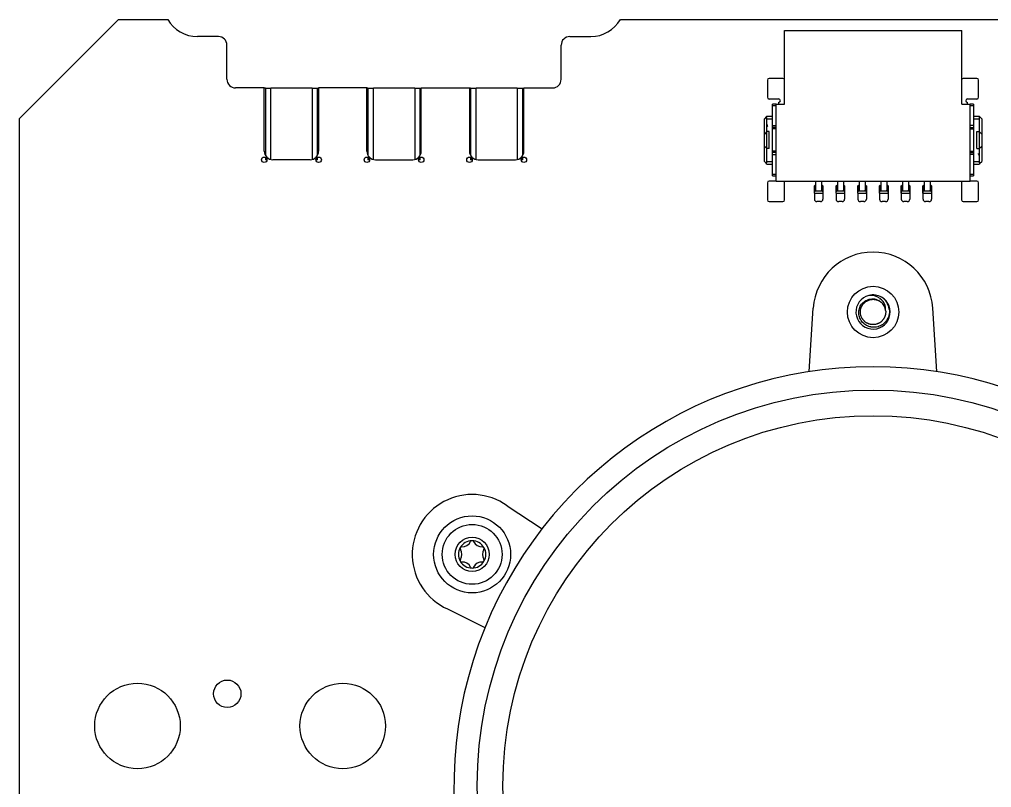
# Model space of a CAD drawing. Extents: x 0.4 to 11.7, y 0 to 8.5.
# Drawn here: x 4.223 to 6.46, y 4.784 to 6.551 of the extents above; entities that cross this region are included whole.
import ezdxf

# ---------------------------------------------------------------- set-up
doc = ezdxf.new("R2010")
doc.units = 0
doc.header["$LTSCALE"] = 0.5
doc.header["$MEASUREMENT"] = 0
doc.layers.add('TANGENT_LINES', color=7, linetype='CONTINUOUS')
doc.layers.add('VISIBLE', color=7, linetype='CONTINUOUS')

msp = doc.modelspace()

# ---------------------------------------------------------------- linework, layer by layer
at = {"layer": 'TANGENT_LINES'}
for p, q in [((5.9645, 6.3527), (5.9566, 6.3527)), ((6.4188, 6.3527), (6.4109, 6.3527)), ((5.9436, 6.3231), (5.9566, 6.3231)), ((6.4188, 6.3231), (6.4318, 6.3231)), ((5.9645, 6.3026), (5.9566, 6.3026)), ((5.9645, 6.2998), (5.9566, 6.2998)), ((6.4109, 6.3026), (6.4188, 6.3026)), ((6.4109, 6.2998), (6.4188, 6.2998)), ((5.9645, 6.248), (5.9566, 6.248)), ((5.9645, 6.2452), (5.9566, 6.2452)), ((6.4109, 6.248), (6.4188, 6.248)), ((6.4109, 6.2452), (6.4188, 6.2452)), ((5.9436, 6.2247), (5.9566, 6.2247)), ((6.4188, 6.2247), (6.4318, 6.2247)), ((5.9566, 6.1952), (5.9645, 6.1952)), ((6.4109, 6.1952), (6.4188, 6.1952)), ((6.0544, 6.1569), (6.0544, 6.17)), ((6.0551, 6.1573), (6.0698, 6.1573)), ((6.0706, 6.1569), (6.0706, 6.17)), ((6.1044, 6.1569), (6.1044, 6.17)), ((6.1051, 6.1573), (6.1198, 6.1573)), ((6.1206, 6.1569), (6.1206, 6.17)), ((6.1544, 6.1569), (6.1544, 6.17)), ((6.1551, 6.1573), (6.1698, 6.1573)), ((6.1706, 6.1569), (6.1706, 6.17)), ((6.2044, 6.1569), (6.2044, 6.17)), ((6.2051, 6.1573), (6.2198, 6.1573)), ((6.2206, 6.1569), (6.2206, 6.17)), ((6.2544, 6.1569), (6.2544, 6.17)), ((6.2551, 6.1573), (6.2698, 6.1573)), ((6.2706, 6.1569), (6.2706, 6.17)), ((6.3044, 6.1569), (6.3044, 6.17)), ((6.3051, 6.1573), (6.3198, 6.1573)), ((6.3206, 6.1569), (6.3206, 6.17)), ((6.0526, 6.152), (6.0723, 6.152)), ((6.1026, 6.152), (6.1223, 6.152)), ((6.1526, 6.152), (6.1723, 6.152)), ((6.2026, 6.152), (6.2223, 6.152)), ((6.2526, 6.152), (6.2723, 6.152)), ((6.3026, 6.152), (6.3223, 6.152))]:
    msp.add_line(p, q, dxfattribs=at)
at = {"layer": 'VISIBLE'}
for p, q in [((4.2231, 6.3232), (4.4514, 6.5515)), ((4.4514, 6.5515), (4.5644, 6.5515)), ((5.6063, 6.5515), (6.7691, 6.5515)), ((4.6811, 6.5121), (4.6326, 6.5121)), ((5.4896, 6.5121), (5.5381, 6.5121)), ((5.9836, 6.3566), (5.9836, 6.5259)), ((5.9836, 6.5259), (6.3918, 6.5259)), ((6.3918, 6.3566), (6.3918, 6.5259)), ((4.7008, 6.4137), (4.7008, 6.4924)), ((5.4699, 6.4137), (5.4699, 6.4924)), ((5.9448, 6.4117), (5.9448, 6.3723)), ((5.9802, 6.4156), (5.9487, 6.4156)), ((6.4267, 6.4156), (6.3952, 6.4156)), ((6.4306, 6.3723), (6.4306, 6.4117)), ((4.7865, 6.394), (4.7204, 6.394)), ((4.7865, 6.2483), (4.7865, 6.394)), ((4.7891, 6.3936), (4.7865, 6.3936)), ((4.7891, 6.3936), (4.7891, 6.2386)), ((4.7891, 6.3936), (4.8016, 6.3936)), ((4.8966, 6.3936), (4.8016, 6.3936)), ((4.8016, 6.2292), (4.8016, 6.3936)), ((4.8966, 6.3936), (4.8966, 6.2292)), ((4.8966, 6.3936), (4.9091, 6.3936)), ((4.9091, 6.3936), (4.9117, 6.3936)), ((4.9091, 6.2386), (4.9091, 6.3936)), ((4.9117, 6.394), (4.9117, 6.2483)), ((5.0227, 6.394), (4.9117, 6.394)), ((5.0227, 6.2483), (5.0227, 6.394)), ((5.0253, 6.3936), (5.0227, 6.3936)), ((5.0253, 6.3936), (5.0253, 6.2386)), ((5.0253, 6.3936), (5.0378, 6.3936)), ((5.1328, 6.3936), (5.0378, 6.3936)), ((5.0378, 6.2292), (5.0378, 6.3936)), ((5.1328, 6.3936), (5.1328, 6.2292)), ((5.1328, 6.3936), (5.1453, 6.3936)), ((5.1453, 6.3936), (5.1479, 6.3936)), ((5.1453, 6.2386), (5.1453, 6.3936)), ((5.1479, 6.394), (5.2589, 6.394)), ((5.1479, 6.2483), (5.1479, 6.394)), ((5.2589, 6.394), (5.2589, 6.2483)), ((5.2615, 6.3936), (5.2589, 6.3936)), ((5.2615, 6.3936), (5.2615, 6.2386)), ((5.2615, 6.3936), (5.274, 6.3936)), ((5.369, 6.3936), (5.274, 6.3936)), ((5.274, 6.2292), (5.274, 6.3936)), ((5.369, 6.3936), (5.369, 6.2292)), ((5.369, 6.3936), (5.3815, 6.3936)), ((5.3815, 6.3936), (5.3841, 6.3936)), ((5.3815, 6.2386), (5.3815, 6.3936)), ((5.3841, 6.394), (5.4502, 6.394)), ((5.3841, 6.2483), (5.3841, 6.394)), ((5.9487, 6.3684), (5.9704, 6.3684)), ((5.9645, 6.3566), (5.9566, 6.3566)), ((5.9566, 6.3527), (5.9566, 6.3566)), ((5.9645, 6.1794), (5.9645, 6.3566)), ((5.9645, 6.3566), (5.9836, 6.3566)), ((5.9704, 6.3605), (5.9704, 6.3566)), ((6.3918, 6.3566), (6.4109, 6.3566)), ((6.405, 6.3684), (6.4267, 6.3684)), ((6.405, 6.3566), (6.405, 6.3605)), ((6.4109, 6.1794), (6.4109, 6.3566)), ((6.4188, 6.3566), (6.4109, 6.3566)), ((6.4188, 6.3566), (6.4188, 6.3527)), ((5.9566, 6.3074), (5.9566, 6.3527)), ((6.4188, 6.3527), (6.4188, 6.3074)), ((4.2231, 3.7522), (4.2231, 6.3232)), ((5.9419, 6.3273), (5.9377, 6.3231)), ((5.9377, 6.2877), (5.9377, 6.3231)), ((5.9419, 6.3273), (5.9436, 6.329)), ((5.9419, 6.3273), (5.9436, 6.329)), ((5.9436, 6.329), (5.9566, 6.329)), ((5.9436, 6.2936), (5.9436, 6.3231)), ((6.4188, 6.329), (6.4318, 6.329)), ((6.4318, 6.329), (6.4335, 6.3273)), ((6.4318, 6.329), (6.4335, 6.3273)), ((6.4318, 6.3231), (6.4318, 6.2936)), ((6.4335, 6.3273), (6.4377, 6.3231)), ((6.4377, 6.3231), (6.4377, 6.2877)), ((5.9436, 6.2936), (5.9377, 6.2877)), ((5.9377, 6.2601), (5.9377, 6.2877)), ((5.9436, 6.2542), (5.9436, 6.2936)), ((5.9487, 6.2936), (5.9436, 6.2936)), ((5.9487, 6.2542), (5.9487, 6.2936)), ((5.9566, 6.3026), (5.9566, 6.3074)), ((5.9566, 6.3074), (5.9645, 6.3074)), ((5.9566, 6.2998), (5.9566, 6.3026)), ((5.9566, 6.248), (5.9566, 6.2998)), ((6.4188, 6.3074), (6.4109, 6.3074)), ((6.4188, 6.3074), (6.4188, 6.3026)), ((6.4188, 6.3026), (6.4188, 6.2998)), ((6.4188, 6.2998), (6.4188, 6.248)), ((6.4267, 6.2936), (6.4318, 6.2936)), ((6.4267, 6.2542), (6.4267, 6.2936)), ((6.4318, 6.2936), (6.4318, 6.2542)), ((6.4318, 6.2936), (6.4377, 6.2877)), ((6.4377, 6.2877), (6.4377, 6.2601)), ((5.9377, 6.2247), (5.9377, 6.2601)), ((5.9436, 6.2542), (5.9377, 6.2601)), ((5.9436, 6.2247), (5.9436, 6.2542)), ((5.9487, 6.2542), (5.9436, 6.2542)), ((5.9566, 6.2452), (5.9566, 6.248)), ((5.9566, 6.2405), (5.9566, 6.2452)), ((6.4188, 6.248), (6.4188, 6.2452)), ((6.4188, 6.2452), (6.4188, 6.2405)), ((6.4267, 6.2542), (6.4318, 6.2542)), ((6.4318, 6.2542), (6.4377, 6.2601)), ((6.4318, 6.2542), (6.4318, 6.2247)), ((6.4377, 6.2601), (6.4377, 6.2247)), ((4.7891, 6.2344), (4.7891, 6.2286)), ((4.7928, 6.2286), (4.7891, 6.2286)), ((4.892, 6.2286), (4.8062, 6.2286)), ((4.9091, 6.2286), (4.9054, 6.2286)), ((4.9091, 6.2286), (4.9091, 6.2344)), ((5.0253, 6.2344), (5.0253, 6.2286)), ((5.029, 6.2286), (5.0253, 6.2286)), ((5.0424, 6.2286), (5.1282, 6.2286)), ((5.1453, 6.2286), (5.1416, 6.2286)), ((5.1453, 6.2286), (5.1453, 6.2344)), ((5.2615, 6.2344), (5.2615, 6.2286)), ((5.2652, 6.2286), (5.2615, 6.2286)), ((5.2786, 6.2286), (5.3645, 6.2286)), ((5.3815, 6.2286), (5.3778, 6.2286)), ((5.3815, 6.2286), (5.3815, 6.2344)), ((5.9419, 6.2205), (5.9377, 6.2247)), ((5.9436, 6.2188), (5.9419, 6.2205)), ((5.9436, 6.2188), (5.9419, 6.2205)), ((5.9566, 6.1952), (5.9566, 6.2405)), ((5.9566, 6.2405), (5.9645, 6.2405)), ((6.4188, 6.2405), (6.4109, 6.2405)), ((6.4188, 6.2405), (6.4188, 6.1952)), ((6.4335, 6.2205), (6.4318, 6.2188)), ((6.4335, 6.2205), (6.4318, 6.2188)), ((6.4335, 6.2205), (6.4377, 6.2247)), ((5.9436, 6.2188), (5.9566, 6.2188)), ((6.4188, 6.2188), (6.4318, 6.2188)), ((5.9448, 6.1755), (5.9448, 6.1361)), ((5.9645, 6.1794), (5.9487, 6.1794)), ((5.9566, 6.1912), (5.9566, 6.1952)), ((5.9566, 6.1912), (5.9645, 6.1912)), ((5.9645, 6.1794), (6.4109, 6.1794)), ((5.9841, 6.1361), (5.9841, 6.1794)), ((6.0556, 6.1794), (6.0556, 6.1586)), ((6.0694, 6.1794), (6.0694, 6.1586)), ((6.1056, 6.1794), (6.1056, 6.1586)), ((6.1194, 6.1794), (6.1194, 6.1586)), ((6.1556, 6.1794), (6.1556, 6.1586)), ((6.1694, 6.1794), (6.1694, 6.1586)), ((6.2056, 6.1794), (6.2056, 6.1586)), ((6.2194, 6.1794), (6.2194, 6.1586)), ((6.2556, 6.1794), (6.2556, 6.1586)), ((6.2694, 6.1794), (6.2694, 6.1586)), ((6.3056, 6.1794), (6.3056, 6.1586)), ((6.3194, 6.1794), (6.3194, 6.1586)), ((6.3912, 6.1794), (6.3912, 6.1361)), ((6.4109, 6.1912), (6.4188, 6.1912)), ((6.4267, 6.1794), (6.4109, 6.1794)), ((6.4188, 6.1952), (6.4188, 6.1912)), ((6.4306, 6.1361), (6.4306, 6.1755)), ((6.0526, 6.1688), (6.0544, 6.17)), ((6.0526, 6.152), (6.0526, 6.1688)), ((6.0544, 6.1569), (6.0551, 6.1573)), ((6.0698, 6.1573), (6.0706, 6.1569)), ((6.0706, 6.17), (6.0723, 6.1688)), ((6.0723, 6.1688), (6.0723, 6.152)), ((6.1026, 6.1688), (6.1044, 6.17)), ((6.1026, 6.152), (6.1026, 6.1688)), ((6.1044, 6.1569), (6.1051, 6.1573)), ((6.1198, 6.1573), (6.1206, 6.1569)), ((6.1206, 6.17), (6.1223, 6.1688)), ((6.1223, 6.1688), (6.1223, 6.152)), ((6.1526, 6.1688), (6.1544, 6.17)), ((6.1526, 6.152), (6.1526, 6.1688)), ((6.1544, 6.1569), (6.1551, 6.1573)), ((6.1698, 6.1573), (6.1706, 6.1569)), ((6.1706, 6.17), (6.1723, 6.1688)), ((6.1723, 6.1688), (6.1723, 6.152)), ((6.2026, 6.1688), (6.2044, 6.17)), ((6.2026, 6.152), (6.2026, 6.1688)), ((6.2044, 6.1569), (6.2051, 6.1573)), ((6.2198, 6.1573), (6.2206, 6.1569)), ((6.2206, 6.17), (6.2223, 6.1688)), ((6.2223, 6.1688), (6.2223, 6.152)), ((6.2526, 6.1688), (6.2544, 6.17)), ((6.2526, 6.152), (6.2526, 6.1688)), ((6.2544, 6.1569), (6.2551, 6.1573)), ((6.2698, 6.1573), (6.2706, 6.1569)), ((6.2706, 6.17), (6.2723, 6.1688)), ((6.2723, 6.1688), (6.2723, 6.152)), ((6.3026, 6.1688), (6.3044, 6.17)), ((6.3026, 6.152), (6.3026, 6.1688)), ((6.3044, 6.1569), (6.3051, 6.1573)), ((6.3198, 6.1573), (6.3206, 6.1569)), ((6.3206, 6.17), (6.3223, 6.1688)), ((6.3223, 6.1688), (6.3223, 6.152)), ((5.9487, 6.1322), (5.9802, 6.1322)), ((6.0526, 6.152), (6.0526, 6.1483)), ((6.0526, 6.1483), (6.0526, 6.1381)), ((6.0664, 6.1322), (6.0586, 6.1322)), ((6.0723, 6.152), (6.0723, 6.1483)), ((6.0723, 6.1483), (6.0723, 6.1381)), ((6.1026, 6.152), (6.1026, 6.1483)), ((6.1026, 6.1483), (6.1026, 6.1381)), ((6.1164, 6.1322), (6.1086, 6.1322)), ((6.1223, 6.152), (6.1223, 6.1483)), ((6.1223, 6.1483), (6.1223, 6.1381)), ((6.1526, 6.152), (6.1526, 6.1483)), ((6.1526, 6.1483), (6.1526, 6.1381)), ((6.1664, 6.1322), (6.1586, 6.1322)), ((6.1723, 6.152), (6.1723, 6.1483)), ((6.1723, 6.1483), (6.1723, 6.1381)), ((6.2026, 6.152), (6.2026, 6.1483)), ((6.2026, 6.1483), (6.2026, 6.1381)), ((6.2164, 6.1322), (6.2086, 6.1322)), ((6.2223, 6.152), (6.2223, 6.1483)), ((6.2223, 6.1483), (6.2223, 6.1381)), ((6.2526, 6.152), (6.2526, 6.1483)), ((6.2526, 6.1483), (6.2526, 6.1381)), ((6.2664, 6.1322), (6.2586, 6.1322)), ((6.2723, 6.152), (6.2723, 6.1483)), ((6.2723, 6.1483), (6.2723, 6.1381)), ((6.3026, 6.152), (6.3026, 6.1483)), ((6.3026, 6.1483), (6.3026, 6.1381)), ((6.3164, 6.1322), (6.3086, 6.1322)), ((6.3223, 6.152), (6.3223, 6.1483)), ((6.3223, 6.1483), (6.3223, 6.1381)), ((6.3952, 6.1322), (6.4267, 6.1322)), ((6.0407, 5.741), (6.0502, 5.8872)), ((6.2022, 5.9038), (6.2062, 5.9008)), ((6.3347, 5.741), (6.3252, 5.8872)), ((6.2253, 5.8773), (6.225, 5.8738)), ((5.3453, 5.4324), (5.4258, 5.3792)), ((5.2082, 5.1949), (5.2945, 5.1518))]:
    msp.add_line(p, q, dxfattribs=at)
for centre, radius in [((4.7865, 6.2286), 0.0063), ((4.9117, 6.2286), 0.0063), ((5.0227, 6.2286), 0.0063), ((5.1479, 6.2286), 0.0063), ((5.2589, 6.2286), 0.0063), ((5.3841, 6.2286), 0.0063), ((6.1877, 5.8782), 0.0591), ((6.1877, 4.7877), 0.911), ((6.1877, 4.7877), 0.8519), ((5.265, 5.3204), 0.0886), ((5.265, 5.3204), 0.0689), ((5.265, 5.3204), 0.0394), ((4.4948, 4.9255), 0.0984), ((4.7015, 4.9997), 0.0315), ((4.9672, 4.9255), 0.0984)]:
    msp.add_circle(centre, radius, dxfattribs=at)
for centre, radius, start, end in [((4.6326, 6.5908), 0.0787, 210, 270), ((5.5381, 6.5908), 0.0787, 270, 330), ((4.6811, 6.4924), 0.0197, 0, 90), ((5.4896, 6.4924), 0.0197, 90, 180), ((4.7204, 6.4137), 0.0197, 180, 270), ((5.4502, 6.4137), 0.0197, 270, 0), ((5.9487, 6.4117), 0.00394, 90, 180), ((5.9802, 6.4117), 0.00394, 31.7883, 90), ((6.3952, 6.4117), 0.00394, 90, 148.2117), ((6.4267, 6.4117), 0.00394, 360, 90), ((5.9487, 6.3723), 0.00394, 180, 270), ((5.9704, 6.3645), 0.00394, 270, 90), ((6.405, 6.3645), 0.00394, 90, 270), ((6.4267, 6.3723), 0.00394, 270, 360), ((4.8062, 6.2483), 0.0197, 180, 270), ((4.892, 6.2483), 0.0197, 270, 0), ((5.0424, 6.2483), 0.0197, 180, 270), ((5.1282, 6.2483), 0.0197, 270, 0), ((5.2786, 6.2483), 0.0197, 180, 270), ((5.3645, 6.2483), 0.0197, 270, 0), ((5.9487, 6.1755), 0.00394, 90, 180), ((6.4267, 6.1755), 0.00394, 360, 90), ((5.9487, 6.1361), 0.00394, 180, 270), ((5.9802, 6.1361), 0.00394, 270, 360), ((6.0586, 6.1381), 0.00591, 180, 270), ((6.0664, 6.1381), 0.00591, 270, 360), ((6.1086, 6.1381), 0.00591, 180, 270), ((6.1164, 6.1381), 0.00591, 270, 360), ((6.1586, 6.1381), 0.00591, 180, 270), ((6.1664, 6.1381), 0.00591, 270, 360), ((6.2086, 6.1381), 0.00591, 180, 270), ((6.2164, 6.1381), 0.00591, 270, 360), ((6.2586, 6.1381), 0.00591, 180, 270), ((6.2664, 6.1381), 0.00591, 270, 360), ((6.3086, 6.1381), 0.00591, 180, 270), ((6.3164, 6.1381), 0.00591, 270, 360), ((6.3952, 6.1361), 0.00394, 180, 270), ((6.4267, 6.1361), 0.00394, 270, 360), ((6.1877, 5.8782), 0.1378, 3.7157, 176.2843), ((6.1877, 5.8782), 0.0394, 104.4775, 60), ((6.1877, 5.8782), 0.0394, 60, 104.4775), ((6.1816, 5.8792), 0.0373, 55.1611, 95.8278), ((6.1869, 5.8797), 0.0385, 7.7671, 57.9071), ((6.1877, 5.8782), 0.0291, 6.6021, 50.6639), ((6.1877, 4.7877), 0.9646, 304.8387, 235.1613), ((5.265, 5.3204), 0.1378, 54.3394, 245.6606), ((5.265, 5.3204), 0.0315, 90, 150), ((5.2427, 5.359), 0.0209, 266.2361, 333.7639), ((5.265, 5.348), 0.00394, 90, 153.7639), ((5.265, 5.348), 0.00394, 26.2361, 90), ((5.265, 5.3204), 0.0315, 30, 90), ((5.2872, 5.359), 0.0209, 206.2361, 273.7639), ((5.265, 5.3204), 0.0315, 150, 210), ((5.2411, 5.3342), 0.00394, 150, 213.7639), ((5.2411, 5.3342), 0.00394, 86.2361, 150), ((5.2205, 5.3204), 0.0209, 326.2361, 33.7639), ((5.2888, 5.3342), 0.00394, 30, 93.7639), ((5.3094, 5.3204), 0.0209, 146.2361, 213.7639), ((5.2888, 5.3342), 0.00394, 326.2361, 30), ((5.265, 5.3204), 0.0315, 330, 30), ((5.2411, 5.3067), 0.00394, 146.2361, 210), ((5.2411, 5.3067), 0.00394, 210, 273.7639), ((5.265, 5.3204), 0.0315, 210, 270), ((5.2427, 5.2819), 0.0209, 26.2361, 93.7639), ((5.265, 5.3204), 0.0315, 270, 330), ((5.2872, 5.2819), 0.0209, 86.2361, 153.7639), ((5.2888, 5.3067), 0.00394, 266.2361, 330), ((5.2888, 5.3067), 0.00394, 330, 33.7639), ((5.265, 5.2929), 0.00394, 206.2361, 270), ((5.265, 5.2929), 0.00394, 270, 333.7639)]:
    msp.add_arc(centre, radius, start, end, dxfattribs=at)
for points, knots in [([(5.9436, 6.3231), (5.9436, 6.3235), (5.9435, 6.3243), (5.9431, 6.3255), (5.9426, 6.3265), (5.9421, 6.327), (5.9419, 6.3273)], [0, 0, 0, 0, 0.255702, 0.511759, 0.755695, 1, 1, 1, 1]), ([(5.9436, 6.3231), (5.9436, 6.3235), (5.9435, 6.3243), (5.9431, 6.3255), (5.9426, 6.3265), (5.9421, 6.327), (5.9419, 6.3273)], [0, 0, 0, 0, 0.255702, 0.511759, 0.755695, 1, 1, 1, 1]), ([(5.9436, 6.3094), (5.9436, 6.3089), (5.9437, 6.3081), (5.9441, 6.307), (5.9446, 6.306), (5.9451, 6.3055), (5.9453, 6.3052)], [0, 0, 0, 0, 0.255702, 0.511759, 0.755695, 1, 1, 1, 1]), ([(6.4335, 6.3273), (6.433, 6.3267), (6.4322, 6.3256), (6.4319, 6.3244), (6.4318, 6.3235), (6.4318, 6.3231)], [0, 0, 0, 0, 0.402285, 0.69995, 1, 1, 1, 1]), ([(6.4335, 6.3273), (6.433, 6.3267), (6.4322, 6.3256), (6.4319, 6.3244), (6.4318, 6.3235), (6.4318, 6.3231)], [0, 0, 0, 0, 0.402285, 0.69995, 1, 1, 1, 1]), ([(6.4318, 6.2385), (6.4318, 6.2389), (6.4317, 6.2397), (6.4313, 6.2409), (6.4308, 6.2418), (6.4303, 6.2424), (6.43, 6.2427)], [0, 0, 0, 0, 0.255702, 0.511759, 0.755695, 1, 1, 1, 1]), ([(5.9419, 6.2205), (5.9423, 6.2212), (5.9432, 6.2223), (5.9435, 6.2235), (5.9436, 6.2243), (5.9436, 6.2247)], [0, 0, 0, 0, 0.402285, 0.69995, 1, 1, 1, 1]), ([(5.9419, 6.2205), (5.9423, 6.2212), (5.9432, 6.2223), (5.9435, 6.2235), (5.9436, 6.2243), (5.9436, 6.2247)], [0, 0, 0, 0, 0.402285, 0.69995, 1, 1, 1, 1]), ([(6.4318, 6.2247), (6.4318, 6.2243), (6.4318, 6.2235), (6.4322, 6.2223), (6.4328, 6.2214), (6.4333, 6.2208), (6.4335, 6.2205)], [0, 0, 0, 0, 0.255702, 0.511759, 0.755695, 1, 1, 1, 1]), ([(6.4318, 6.2247), (6.4318, 6.2243), (6.4318, 6.2235), (6.4322, 6.2223), (6.4328, 6.2214), (6.4333, 6.2208), (6.4335, 6.2205)], [0, 0, 0, 0, 0.255702, 0.511759, 0.755695, 1, 1, 1, 1]), ([(6.0526, 6.152), (6.0527, 6.1526), (6.0527, 6.1537), (6.0533, 6.1553), (6.0541, 6.1565), (6.0548, 6.157), (6.0551, 6.1573)], [0, 0, 0, 0, 0.265119, 0.524968, 0.767285, 1, 1, 1, 1]), ([(6.0556, 6.1586), (6.0555, 6.1583), (6.0554, 6.1576), (6.0548, 6.1571), (6.0544, 6.1569)], [0, 0, 0, 0, 0.471723, 1, 1, 1, 1]), ([(6.0706, 6.1569), (6.0702, 6.1571), (6.0696, 6.1576), (6.0694, 6.1583), (6.0694, 6.1586)], [0, 0, 0, 0, 0.528277, 1, 1, 1, 1]), ([(6.0698, 6.1573), (6.0702, 6.157), (6.0709, 6.1565), (6.0717, 6.1553), (6.0722, 6.1537), (6.0723, 6.1526), (6.0723, 6.152)], [0, 0, 0, 0, 0.2316, 0.474947, 0.733651, 1, 1, 1, 1]), ([(6.1026, 6.152), (6.1027, 6.1526), (6.1027, 6.1537), (6.1033, 6.1553), (6.1041, 6.1565), (6.1048, 6.157), (6.1051, 6.1573)], [0, 0, 0, 0, 0.265119, 0.524968, 0.767285, 1, 1, 1, 1]), ([(6.1056, 6.1586), (6.1055, 6.1583), (6.1054, 6.1576), (6.1048, 6.1571), (6.1044, 6.1569)], [0, 0, 0, 0, 0.471723, 1, 1, 1, 1]), ([(6.1206, 6.1569), (6.1202, 6.1571), (6.1196, 6.1576), (6.1194, 6.1583), (6.1194, 6.1586)], [0, 0, 0, 0, 0.528277, 1, 1, 1, 1]), ([(6.1198, 6.1573), (6.1202, 6.157), (6.1209, 6.1565), (6.1217, 6.1553), (6.1222, 6.1537), (6.1223, 6.1526), (6.1223, 6.152)], [0, 0, 0, 0, 0.2316, 0.474947, 0.733651, 1, 1, 1, 1]), ([(6.1526, 6.152), (6.1527, 6.1526), (6.1527, 6.1537), (6.1533, 6.1553), (6.1541, 6.1565), (6.1548, 6.157), (6.1551, 6.1573)], [0, 0, 0, 0, 0.265119, 0.524968, 0.767285, 1, 1, 1, 1]), ([(6.1556, 6.1586), (6.1555, 6.1583), (6.1554, 6.1576), (6.1548, 6.1571), (6.1544, 6.1569)], [0, 0, 0, 0, 0.471723, 1, 1, 1, 1]), ([(6.1706, 6.1569), (6.1702, 6.1571), (6.1696, 6.1576), (6.1694, 6.1583), (6.1694, 6.1586)], [0, 0, 0, 0, 0.528277, 1, 1, 1, 1]), ([(6.1698, 6.1573), (6.1702, 6.157), (6.1709, 6.1565), (6.1717, 6.1553), (6.1722, 6.1537), (6.1723, 6.1526), (6.1723, 6.152)], [0, 0, 0, 0, 0.2316, 0.474947, 0.733651, 1, 1, 1, 1]), ([(6.2026, 6.152), (6.2027, 6.1526), (6.2027, 6.1537), (6.2033, 6.1553), (6.2041, 6.1565), (6.2048, 6.157), (6.2051, 6.1573)], [0, 0, 0, 0, 0.265119, 0.524968, 0.767285, 1, 1, 1, 1]), ([(6.2056, 6.1586), (6.2055, 6.1583), (6.2054, 6.1576), (6.2048, 6.1571), (6.2044, 6.1569)], [0, 0, 0, 0, 0.471723, 1, 1, 1, 1]), ([(6.2206, 6.1569), (6.2202, 6.1571), (6.2196, 6.1576), (6.2194, 6.1583), (6.2194, 6.1586)], [0, 0, 0, 0, 0.528277, 1, 1, 1, 1]), ([(6.2198, 6.1573), (6.2202, 6.157), (6.2209, 6.1565), (6.2217, 6.1553), (6.2222, 6.1537), (6.2223, 6.1526), (6.2223, 6.152)], [0, 0, 0, 0, 0.2316, 0.474947, 0.733651, 1, 1, 1, 1]), ([(6.2526, 6.152), (6.2527, 6.1526), (6.2527, 6.1537), (6.2533, 6.1553), (6.2541, 6.1565), (6.2548, 6.157), (6.2551, 6.1573)], [0, 0, 0, 0, 0.265119, 0.524968, 0.767285, 1, 1, 1, 1]), ([(6.2556, 6.1586), (6.2555, 6.1583), (6.2554, 6.1576), (6.2548, 6.1571), (6.2544, 6.1569)], [0, 0, 0, 0, 0.471723, 1, 1, 1, 1]), ([(6.2706, 6.1569), (6.2702, 6.1571), (6.2696, 6.1576), (6.2694, 6.1583), (6.2694, 6.1586)], [0, 0, 0, 0, 0.528277, 1, 1, 1, 1]), ([(6.2698, 6.1573), (6.2702, 6.157), (6.2709, 6.1565), (6.2717, 6.1553), (6.2722, 6.1537), (6.2723, 6.1526), (6.2723, 6.152)], [0, 0, 0, 0, 0.2316, 0.474947, 0.733651, 1, 1, 1, 1]), ([(6.3026, 6.152), (6.3027, 6.1526), (6.3027, 6.1537), (6.3033, 6.1553), (6.3041, 6.1565), (6.3048, 6.157), (6.3051, 6.1573)], [0, 0, 0, 0, 0.265119, 0.524968, 0.767285, 1, 1, 1, 1]), ([(6.3056, 6.1586), (6.3055, 6.1583), (6.3054, 6.1576), (6.3048, 6.1571), (6.3044, 6.1569)], [0, 0, 0, 0, 0.471723, 1, 1, 1, 1]), ([(6.3206, 6.1569), (6.3202, 6.1571), (6.3196, 6.1576), (6.3194, 6.1583), (6.3194, 6.1586)], [0, 0, 0, 0, 0.528277, 1, 1, 1, 1]), ([(6.3198, 6.1573), (6.3202, 6.157), (6.3209, 6.1565), (6.3217, 6.1553), (6.3222, 6.1537), (6.3223, 6.1526), (6.3223, 6.152)], [0, 0, 0, 0, 0.2316, 0.474947, 0.733651, 1, 1, 1, 1]), ([(6.1825, 5.8437), (6.1792, 5.8446), (6.1725, 5.8465), (6.1629, 5.854), (6.1569, 5.8638), (6.1543, 5.875), (6.1557, 5.8865), (6.1608, 5.8963), (6.1687, 5.904), (6.1755, 5.9064), (6.1789, 5.9077)], [0, 0, 0, 0, 0.120623, 0.250065, 0.377065, 0.50335, 0.629692, 0.753722, 0.876835, 1, 1, 1, 1]), ([(6.1789, 5.9077), (6.1828, 5.908), (6.1889, 5.9087), (6.1912, 5.9081), (6.192, 5.9079)], [0, 0, 0, 0, 0.655373, 1, 1, 1, 1]), ([(6.192, 5.9079), (6.1946, 5.9072), (6.1989, 5.9059), (6.2012, 5.9044), (6.2022, 5.9038)], [0, 0, 0, 0, 0.583422, 1, 1, 1, 1]), ([(6.2166, 5.8816), (6.2167, 5.8821), (6.2168, 5.8836), (6.216, 5.8937), (6.2112, 5.9029), (6.2057, 5.9075), (6.203, 5.9099)], [0, 0, 0, 0, 0.121136, 0.405092, 0.702245, 1, 1, 1, 1]), ([(6.2251, 5.8849), (6.2252, 5.883), (6.2255, 5.8798), (6.2254, 5.878), (6.2253, 5.8773)], [0, 0, 0, 0, 0.598924, 1, 1, 1, 1]), ([(6.225, 5.8738), (6.2245, 5.8716), (6.2235, 5.8666), (6.2174, 5.8554), (6.2077, 5.8475), (6.1969, 5.8427), (6.1843, 5.8432), (6.1829, 5.8436), (6.1825, 5.8437)], [0, 0, 0, 0, 0.149107, 0.345659, 0.541735, 0.737911, 0.930277, 1, 1, 1, 1])]:
    msp.add_open_spline(points, degree=3, knots=knots, dxfattribs=at)
msp.add_rational_spline([(6.2166, 5.8816), (6.2168, 5.8799), (6.2168, 5.8782), (6.2168, 5.8614), (6.2023, 5.853), (6.1877, 5.8446), (6.1731, 5.853), (6.1585, 5.8614), (6.1585, 5.8782), (6.1585, 5.8951), (6.1731, 5.9035), (6.1751, 5.9046), (6.1773, 5.9055), (6.1901, 5.9104), (6.2021, 5.9036)], [0.973018780872, 0.984780444153, 1, 0.866025403784, 1, 0.866025403784, 1, 0.866025403784, 1, 0.866025403784, 1, 0.979066469341, 0.964674667013, 0.887609792878, 0.998119973001], degree=2, knots=[0.3579555, 0.3579555, 0.3579555, 0.3611111, 0.3611111, 0.3888889, 0.3888889, 0.4166667, 0.4166667, 0.4444444, 0.4444444, 0.4722222, 0.4722222, 0.4765625, 0.4765625, 0.4998037, 0.4998037, 0.4998037], dxfattribs=at)

doc.saveas('drawing.dxf')
